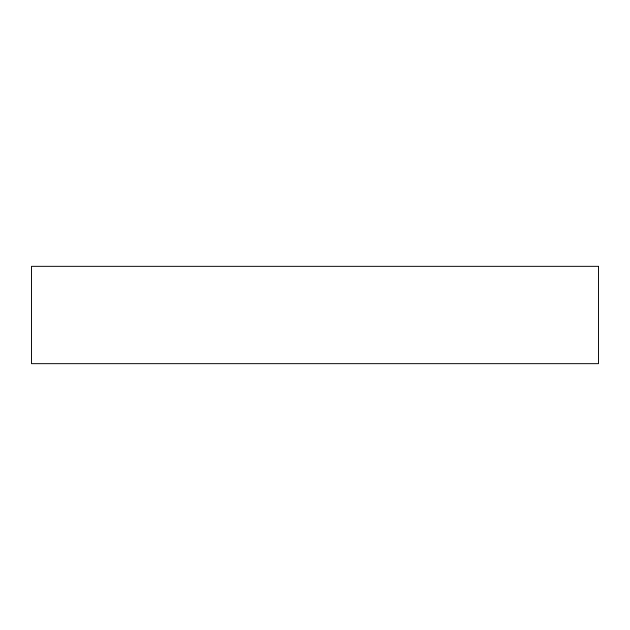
<?xml version="1.0" encoding="UTF-8"?>
<svg xmlns="http://www.w3.org/2000/svg" width="630" height="630" viewBox="0 0 630 630"><rect width="100%" height="100%" fill="white"/><g stroke="black" fill="none" stroke-linecap="round" stroke-linejoin="round"><path stroke-width="0.94" d="M598.5 266.34L31.5 266.34L31.5 363.66L598.5 363.66L598.5 266.34"/></g></svg>
